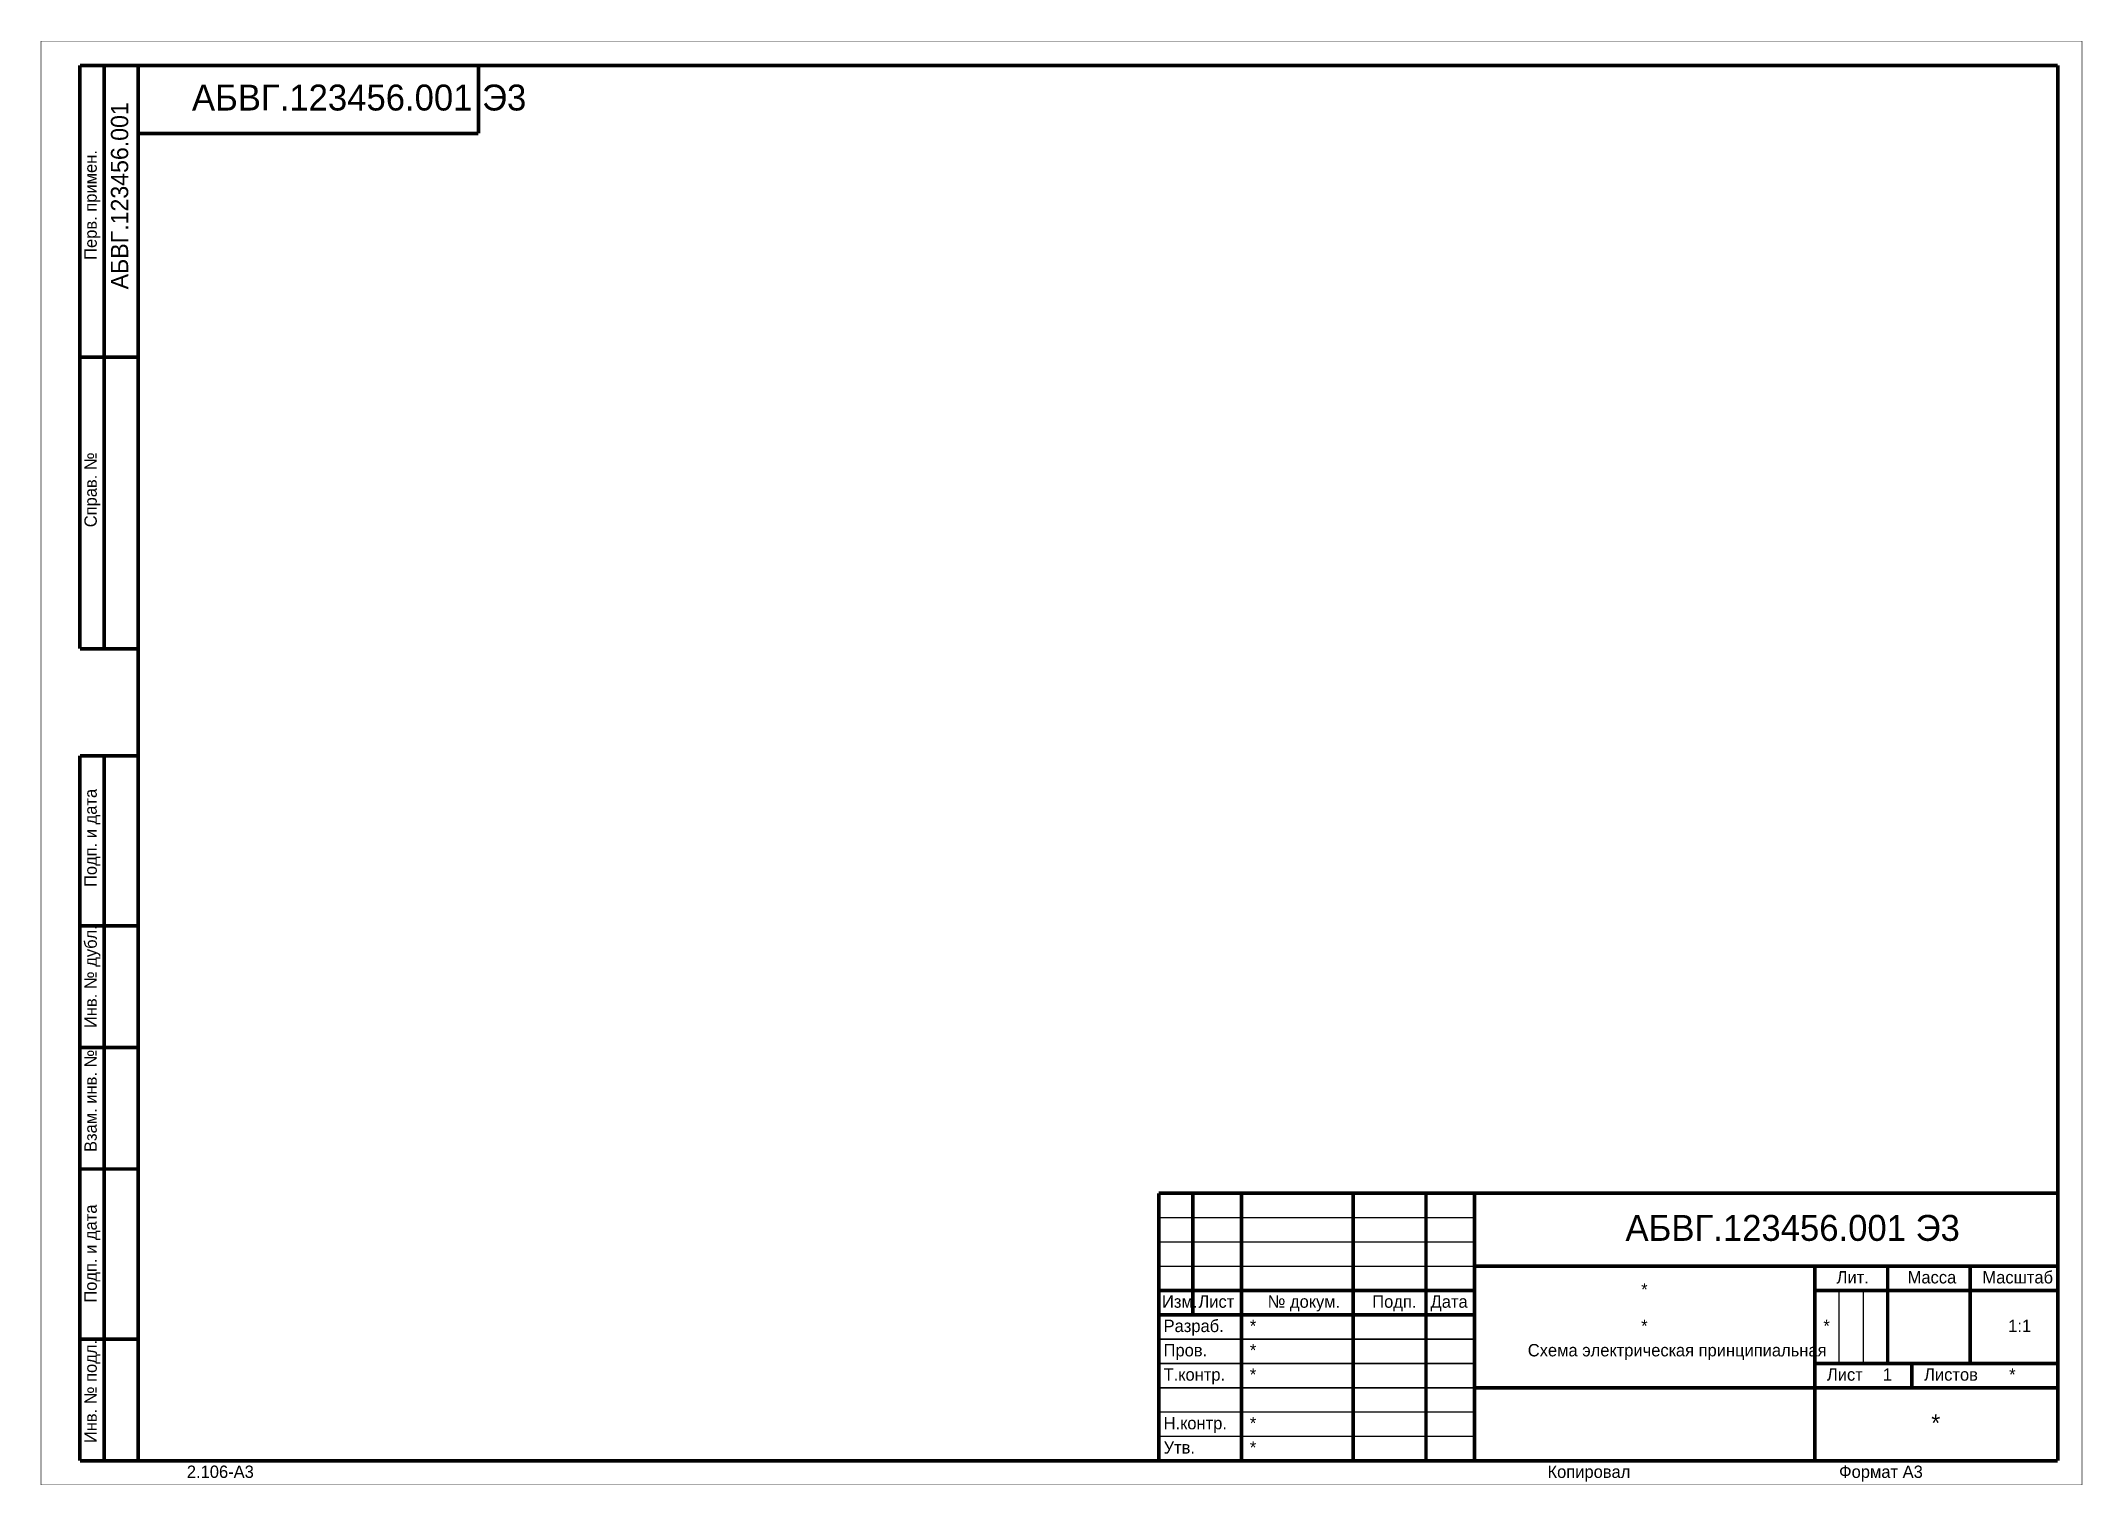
# Model space of a CAD drawing. Header units: millimetres. Extents: x 0 to 420, y 0 to 297.
import ezdxf

# ---------------------------------------------------------------- set-up
doc = ezdxf.new("R2010")
doc.units = ezdxf.units.MM
doc.layers.add('Sheet', color=255, linetype='Continuous')

msp = doc.modelspace()

# ---------------------------------------------------------------- linework, layer by layer
at = {"layer": 'Sheet'}
for points, const_width in [([(0, 297), (419.98, 297), (419.98, 0.02), (0, 0.02), (0, 297)], 0.0991), ([(8, 292), (8, 172)], 0.749), ([(20, 292), (8, 292)], 0.749), ([(13, 292), (13, 172)], 0.749), ([(20, 292), (415, 292)], 0.749), ([(20, 292), (20, 5)], 0.749), ([(90, 278), (90, 292)], 0.749), ([(415, 292), (415, 5)], 0.749), ([(20, 278), (90, 278)], 0.749), ([(20, 232), (8, 232)], 0.749), ([(8, 172), (20, 172)], 0.749), ([(8, 5), (8, 150)], 0.749), ([(8, 150), (20, 150)], 0.749), ([(13, 150), (13, 5)], 0.749), ([(8, 115), (20, 115)], 0.749), ([(20, 90), (8, 90)], 0.749), ([(8, 65), (20, 65)], 0.749), ([(415, 60), (230, 60)], 0.749), ([(230, 5), (230, 60)], 0.749), ([(237, 60), (237, 35)], 0.749), ([(247, 5), (247, 60)], 0.749), ([(270, 60), (270, 5)], 0.749), ([(285, 5), (285, 60)], 0.749), ([(295, 60), (295, 5)], 0.749), ([(295, 55), (230, 55)], 0.3), ([(230, 50), (295, 50)], 0.3), ([(295, 45), (230, 45)], 0.3), ([(295, 45), (415, 45)], 0.749), ([(365, 45), (365, 5)], 0.749), ([(380, 25), (380, 45)], 0.749), ([(397, 45), (397, 25)], 0.749), ([(295, 40), (230, 40)], 0.749), ([(415, 40), (365, 40)], 0.749), ([(370, 25), (370, 40)], 0.3), ([(375, 40), (375, 25)], 0.3), ([(230, 35), (295, 35)], 0.749), ([(20, 30), (8, 30)], 0.749), ([(230, 30), (295, 30)], 0.3), ([(365, 25), (415, 25)], 0.749), ([(385, 25), (385, 20)], 0.749), ([(295, 25), (230, 25)], 0.3), ([(230, 20), (295, 20)], 0.3), ([(415, 20), (295, 20)], 0.749), ([(295, 15), (230, 15)], 0.3), ([(230, 10), (295, 10)], 0.3), ([(415, 5), (8, 5)], 0.749), ([(20, 5), (8, 5)], 0.749)]:
    msp.add_lwpolyline(points, dxfattribs=dict(at, const_width=const_width))

# ---------------------------------------------------------------- texts
for s, height, p in [('АБВГ.123456.001 Э3', 5.334, (31.05, 282.72)), ('АБВГ.123456.001 Э3', 5.334, (326.05, 50.22)), ('Лит.', 2.54, (369.5, 41.46)), ('Масса', 2.54, (384.11, 41.46)), ('Масштаб', 2.54, (399.5, 41.46)), ('Изм.', 2.54, (230.67, 36.46)), ('Лист', 2.54, (238.17, 36.46)), ('№ докум.', 2.54, (252.42, 36.46)), ('Подп.', 2.54, (273.94, 36.46)), ('Дата', 2.54, (285.94, 36.46)), ('*', 2.54, (329.28, 38.96)), ('Разраб.', 2.54, (231, 31.46)), ('*', 2.54, (248.75, 31.46)), ('*', 2.54, (329.28, 31.46)), ('*', 2.54, (366.78, 31.46)), ('1:1', 2.54, (404.8, 31.46)), ('Пров.', 2.54, (231, 26.46)), ('*', 2.54, (248.75, 26.46)), ('Схема электрическая принципиальная', 2.54, (305.94, 26.46)), ('Т.контр.', 2.54, (231, 21.46)), ('*', 2.54, (248.75, 21.46)), ('Лист', 2.54, (367.5, 21.46)), ('1', 2.54, (379, 21.46)), ('Листов', 2.54, (387.5, 21.46)), ('*', 2.54, (405, 21.46)), ('Н.контр.', 2.54, (231, 11.46)), ('*', 2.54, (248.75, 11.46)), ('*', 3.56, (388.97, 10.98)), ('Утв.', 2.54, (231, 6.46)), ('*', 2.54, (248.75, 6.46)), ('2.106-A3', 2.54, (30, 1.46)), ('Копировал', 2.54, (310, 1.46)), ('Формат А3', 2.54, (370, 1.46))]:
    msp.add_text(s, height=height, dxfattribs=at).set_placement(p)
for s, height, p in [('АБВГ.123456.001', 3.556, (17.93, 245.94)), ('Перв. примен.', 2.54, (11.46, 252)), ('Справ. №', 2.54, (11.46, 197)), ('Подп. и дата', 2.54, (11.46, 123)), ('Инв. № дубл.', 2.54, (11.46, 94)), ('Взам. инв. №', 2.54, (11.46, 68.5)), ('Подп. и дата', 2.54, (11.46, 37.5)), ('Инв. № подл.', 2.54, (11.46, 8.61))]:
    msp.add_text(s, height=height, rotation=90, dxfattribs=at).set_placement(p)

doc.saveas('drawing.dxf')
